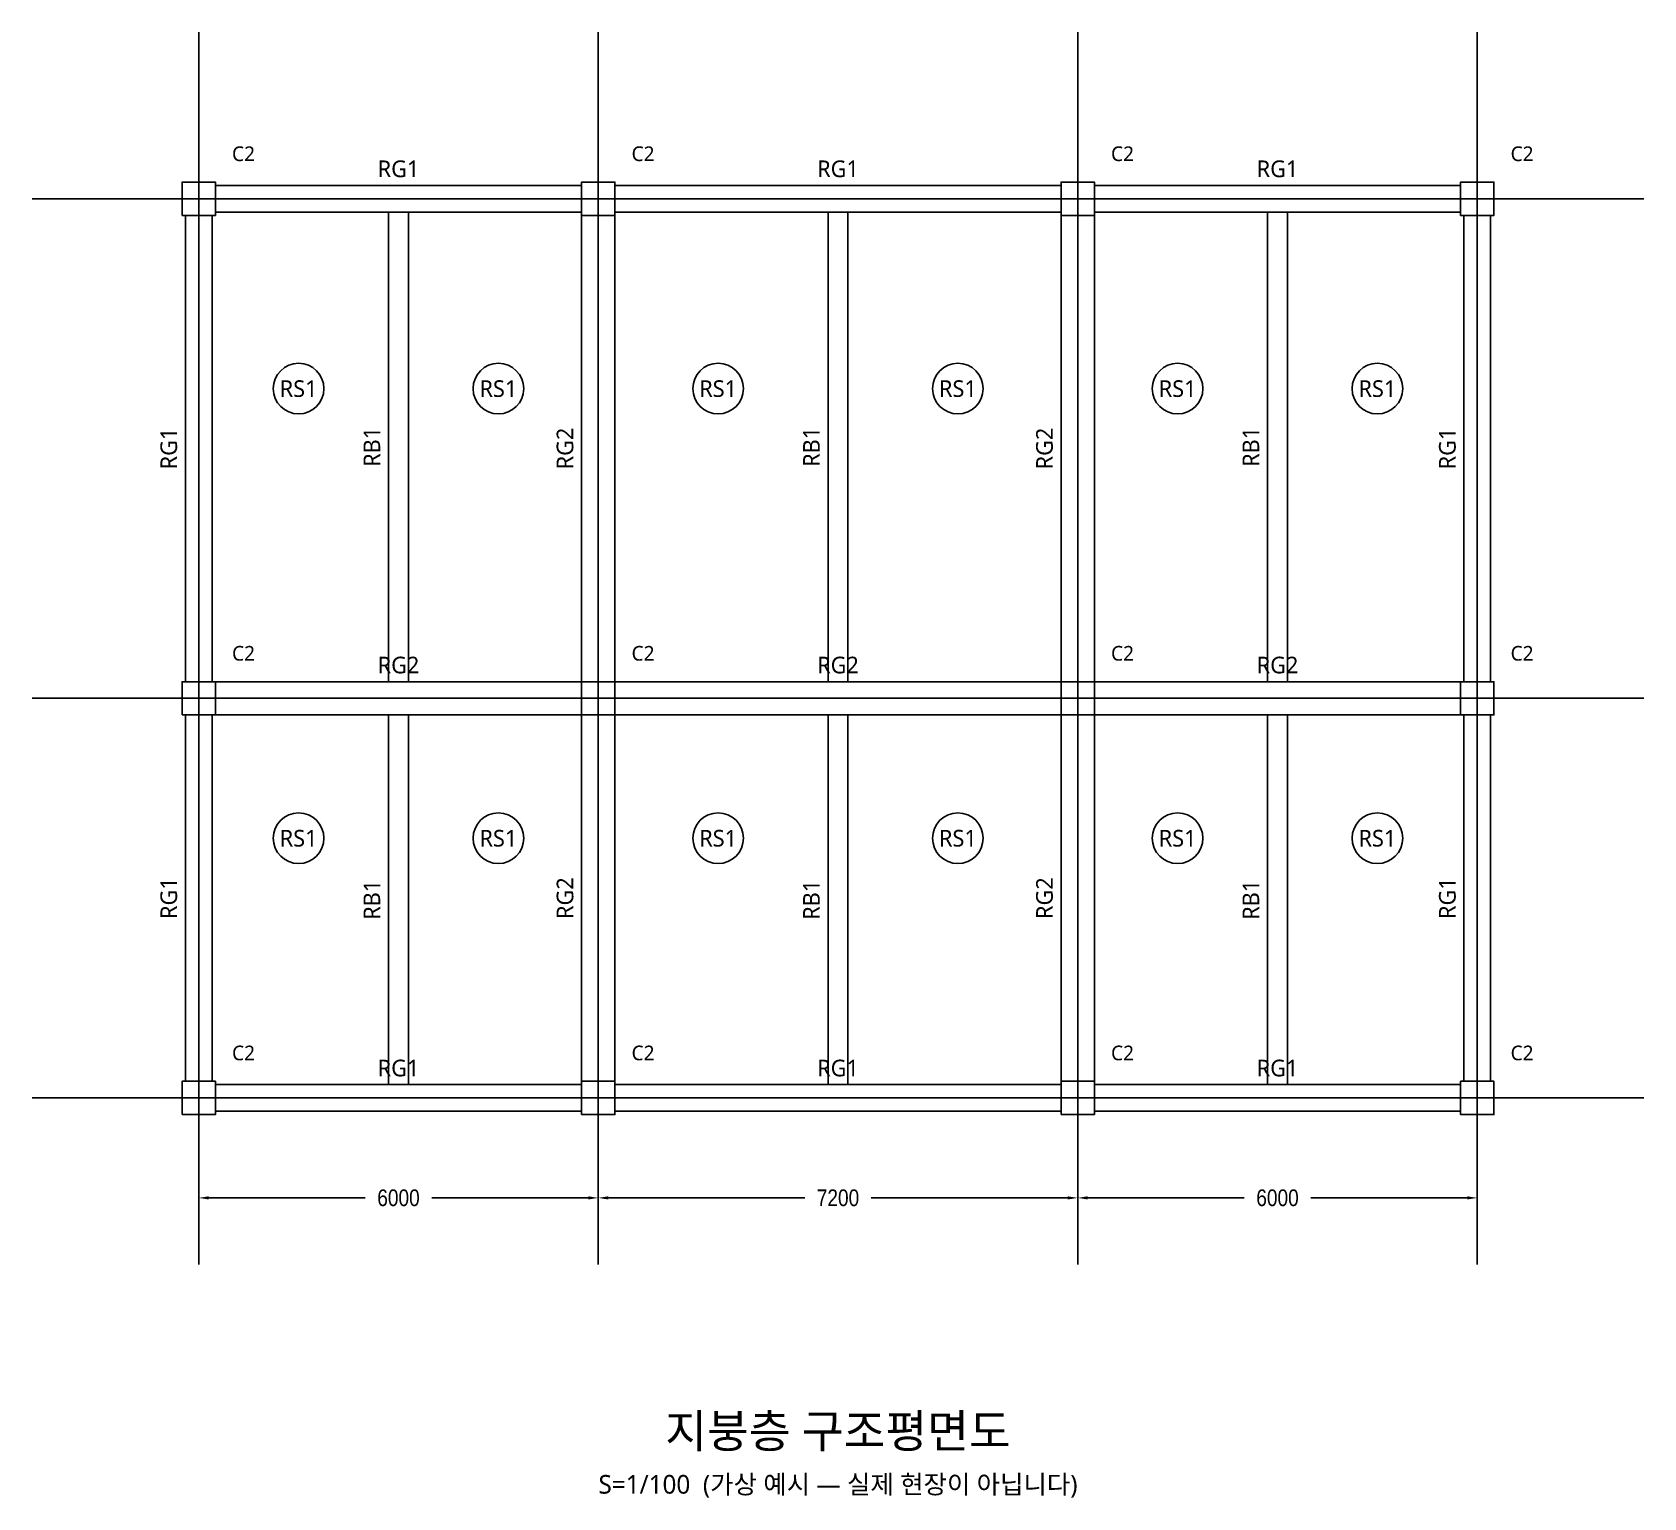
# Model space of a CAD drawing. Header units: millimetres. Extents: x -1723 to 22477, y -5114 to 16888.
import ezdxf
from ezdxf.enums import TextEntityAlignment as Align

# ---------------------------------------------------------------- set-up
doc = ezdxf.new("R2010")
doc.units = ezdxf.units.MM
for name, color, linetype in [('S-BEAM', 3, 'Continuous'), ('S-BEAM-TXT', 2, 'Continuous'), ('S-COLU', 7, 'Continuous'), ('S-DIMS', 8, 'Continuous'), ('S-GRID', 1, 'Continuous'), ('S-SLAB-TXT', 4, 'Continuous'), ('S-TITLE', 7, 'Continuous')]:
    doc.layers.add(name, color=color, linetype=linetype)
doc.styles.add('KOR', font='malgun.ttf')
doc.styles.add('OpenSansCondensed-Light', font='OpenSansCondensed-Light.ttf')
doc.dimstyles.get("Standard").update_dxf_attribs({"dimtxt": 2.5, "dimasz": 2.5, "dimexe": 1.25, "dimexo": 0.625, "dimtad": 1, "dimcen": 2.5, "dimazin": 3, "dimtfac": 1, "dimtmove": 0, "dimatfit": 3})

# ---------------------------------------------------------------- blocks, each defined once
blk = doc.blocks.new('_CLOSEDFILLED')
at = {"color": 0, "linetype": 'BYBLOCK'}
blk.add_solid([(-1, 0.16), (0, 0), (-1, -0.16)], dxfattribs=at)
blk = doc.blocks.new('*D1')
for p, q in [((777, 888), (777, -612)), ((6777, 888), (6777, -612)), ((927, -612), (3277, -612)), ((4277, -612), (6627, -612))]:
    blk.add_line(p, q)
at = {"layer": 'Defpoints'}
for p in [(777, 888), (6777, 888), (777, -612)]:
    blk.add_point(p, dxfattribs=at)
at = {"layer": 'S-DIMS', "xscale": 150, "yscale": 150, "rotation": 180}
blk.add_blockref('_CLOSEDFILLED', (777, -612), dxfattribs=at)
at = {"layer": 'S-DIMS', "xscale": 150, "yscale": 150}
blk.add_blockref('_CLOSEDFILLED', (6777, -612), dxfattribs=at)
at = {"layer": 'S-DIMS', "insert": (3777, -612), "char_height": 250, "attachment_point": 5, "style": 'OpenSansCondensed-Light'}
blk.add_mtext('6000', dxfattribs=at)
blk = doc.blocks.new('*D2')
for p, q in [((6777, 888), (6777, -612)), ((13977, 888), (13977, -612)), ((6927, -612), (9877, -612)), ((10877, -612), (13827, -612))]:
    blk.add_line(p, q)
at = {"layer": 'Defpoints'}
for p in [(6777, 888), (13977, 888), (6777, -612)]:
    blk.add_point(p, dxfattribs=at)
at = {"layer": 'S-DIMS', "xscale": 150, "yscale": 150, "rotation": 180}
blk.add_blockref('_CLOSEDFILLED', (6777, -612), dxfattribs=at)
at = {"layer": 'S-DIMS', "xscale": 150, "yscale": 150}
blk.add_blockref('_CLOSEDFILLED', (13977, -612), dxfattribs=at)
at = {"layer": 'S-DIMS', "insert": (10377, -612), "char_height": 250, "attachment_point": 5, "style": 'OpenSansCondensed-Light'}
blk.add_mtext('7200', dxfattribs=at)
blk = doc.blocks.new('*D3')
for p, q in [((13977, 888), (13977, -612)), ((19977, 888), (19977, -612)), ((14127, -612), (16477, -612)), ((17477, -612), (19827, -612))]:
    blk.add_line(p, q)
at = {"layer": 'Defpoints'}
for p in [(13977, 888), (19977, 888), (13977, -612)]:
    blk.add_point(p, dxfattribs=at)
at = {"layer": 'S-DIMS', "xscale": 150, "yscale": 150, "rotation": 180}
blk.add_blockref('_CLOSEDFILLED', (13977, -612), dxfattribs=at)
at = {"layer": 'S-DIMS', "xscale": 150, "yscale": 150}
blk.add_blockref('_CLOSEDFILLED', (19977, -612), dxfattribs=at)
at = {"layer": 'S-DIMS', "insert": (16977, -612), "char_height": 250, "attachment_point": 5, "style": 'OpenSansCondensed-Light'}
blk.add_mtext('6000', dxfattribs=at)

msp = doc.modelspace()

# ---------------------------------------------------------------- linework, layer by layer
at = {"layer": 'S-BEAM'}
for p, q in [((1027, 14588), (6527, 14588)), ((7027, 14588), (13727, 14588)), ((14227, 14588), (19727, 14588)), ((577, 7138), (577, 14138)), ((977, 7138), (977, 14138)), ((1027, 14188), (6527, 14188)), ((3627, 7138), (3627, 14188)), ((3927, 7138), (3927, 14188)), ((6527, 7138), (6527, 14138)), ((7027, 14188), (13727, 14188)), ((7027, 7138), (7027, 14138)), ((10227, 7138), (10227, 14188)), ((10527, 7138), (10527, 14188)), ((13727, 7138), (13727, 14138)), ((14227, 14188), (19727, 14188)), ((14227, 7138), (14227, 14138)), ((16827, 7138), (16827, 14188)), ((17127, 7138), (17127, 14188)), ((19777, 7138), (19777, 14138)), ((20177, 7138), (20177, 14138)), ((1027, 7138), (6527, 7138)), ((7027, 7138), (13727, 7138)), ((14227, 7138), (19727, 7138)), ((577, 1138), (577, 6638)), ((977, 1138), (977, 6638)), ((1027, 6638), (6527, 6638)), ((3627, 1088), (3627, 6638)), ((3927, 1088), (3927, 6638)), ((6527, 1138), (6527, 6638)), ((7027, 6638), (13727, 6638)), ((7027, 1138), (7027, 6638)), ((10227, 1088), (10227, 6638)), ((10527, 1088), (10527, 6638)), ((13727, 1138), (13727, 6638)), ((14227, 6638), (19727, 6638)), ((14227, 1138), (14227, 6638)), ((16827, 1088), (16827, 6638)), ((17127, 1088), (17127, 6638)), ((19777, 1138), (19777, 6638)), ((20177, 1138), (20177, 6638)), ((1027, 1088), (6527, 1088)), ((7027, 1088), (13727, 1088)), ((14227, 1088), (19727, 1088)), ((1027, 688), (6527, 688)), ((7027, 688), (13727, 688)), ((14227, 688), (19727, 688))]:
    msp.add_line(p, q, dxfattribs=at)
at = {"layer": 'S-COLU'}
for points in [[(527, 14138), (1027, 14138), (1027, 14638), (527, 14638)], [(6527, 14138), (7027, 14138), (7027, 14638), (6527, 14638)], [(13727, 14138), (14227, 14138), (14227, 14638), (13727, 14638)], [(19727, 14138), (20227, 14138), (20227, 14638), (19727, 14638)], [(527, 6638), (1027, 6638), (1027, 7138), (527, 7138)], [(6527, 6638), (7027, 6638), (7027, 7138), (6527, 7138)], [(13727, 6638), (14227, 6638), (14227, 7138), (13727, 7138)], [(19727, 6638), (20227, 6638), (20227, 7138), (19727, 7138)], [(527, 638), (1027, 638), (1027, 1138), (527, 1138)], [(6527, 638), (7027, 638), (7027, 1138), (6527, 1138)], [(13727, 638), (14227, 638), (14227, 1138), (13727, 1138)], [(19727, 638), (20227, 638), (20227, 1138), (19727, 1138)]]:
    msp.add_lwpolyline(points, close=True, dxfattribs=at)
at = {"layer": 'S-GRID'}
for p, q in [((777, -1612), (777, 16888)), ((6777, -1612), (6777, 16888)), ((13977, -1612), (13977, 16888)), ((19977, -1612), (19977, 16888)), ((-1723, 14388), (22477, 14388)), ((-1723, 6888), (22477, 6888)), ((-1723, 888), (22477, 888))]:
    msp.add_line(p, q, dxfattribs=at)
at = {"layer": 'S-SLAB-TXT'}
for centre in [(2277, 11538), (5277, 11538), (8577, 11538), (12177, 11538), (15477, 11538), (18477, 11538), (2277, 4788), (5277, 4788), (8577, 4788), (12177, 4788), (15477, 4788), (18477, 4788)]:
    msp.add_circle(centre, 380, dxfattribs=at)

# ---------------------------------------------------------------- texts
at = {"layer": 'S-BEAM-TXT', "style": 'KOR'}
for s, p in [('RG1', (3777, 14838)), ('RG1', (10377, 14838)), ('RG1', (16977, 14838)), ('RG2', (3777, 7388)), ('RG2', (10377, 7388)), ('RG2', (16977, 7388)), ('RG1', (3777, 1338)), ('RG1', (10377, 1338)), ('RG1', (16977, 1338))]:
    msp.add_text(s, height=250, dxfattribs=at).set_placement(p, align=Align.MIDDLE_CENTER)
for s, p in [('RB1', (3377, 10663)), ('RG2', (6277, 10638)), ('RB1', (9977, 10663)), ('RG2', (13477, 10638)), ('RB1', (16577, 10663)), ('RG1', (327, 10638)), ('RG1', (19527, 10638)), ('RG1', (327, 3888)), ('RG2', (6277, 3888)), ('RG2', (13477, 3888)), ('RG1', (19527, 3888)), ('RB1', (3377, 3863)), ('RB1', (9977, 3863)), ('RB1', (16577, 3863))]:
    msp.add_text(s, height=250, rotation=90, dxfattribs=at).set_placement(p, align=Align.MIDDLE_CENTER)
at = {"layer": 'S-COLU', "style": 'KOR'}
for p in [(1277, 14888), (7277, 14888), (14477, 14888), (20477, 14888), (1277, 7388), (7277, 7388), (14477, 7388), (20477, 7388), (1277, 1388), (7277, 1388), (14477, 1388), (20477, 1388)]:
    msp.add_text('C2', height=220, dxfattribs=at).set_placement(p, align=Align.BOTTOM_LEFT)
at = {"layer": 'S-SLAB-TXT', "style": 'KOR'}
for p in [(2277, 11538), (5277, 11538), (8577, 11538), (12177, 11538), (15477, 11538), (18477, 11538), (2277, 4788), (5277, 4788), (8577, 4788), (12177, 4788), (15477, 4788), (18477, 4788)]:
    msp.add_text('RS1', height=250, dxfattribs=at).set_placement(p, align=Align.MIDDLE_CENTER)
at = {"layer": 'S-TITLE', "style": 'KOR'}
for s, height, p in [('지붕층 구조평면도', 500, (10377, -4112)), ('S=1/100  (가상 예시 — 실제 현장이 아닙니다)', 280, (10377, -4912))]:
    msp.add_text(s, height=height, dxfattribs=at).set_placement(p, align=Align.MIDDLE_CENTER)

# ---------------------------------------------------------------- dimensions: what is measured, and where the dimension line sits
at = {"layer": 'S-DIMS'}
for base, p1, p2, picture, middle in [((777, -612), (777, 888), (6777, 888), '*D1', (3777, -612)), ((6777, -612), (6777, 888), (13977, 888), '*D2', (10377, -612)), ((13977, -612), (13977, 888), (19977, 888), '*D3', (16977, -612))]:
    dim = msp.add_linear_dim(base=base, p1=p1, p2=p2, dimstyle='Standard', override={"dimtxt": 250, "dimasz": 150, "dimdec": 0}, dxfattribs=at)
    dim.commit()
    dim.dimension.update_dxf_attribs({"geometry": picture, "text_midpoint": middle})

doc.saveas('drawing.dxf')
